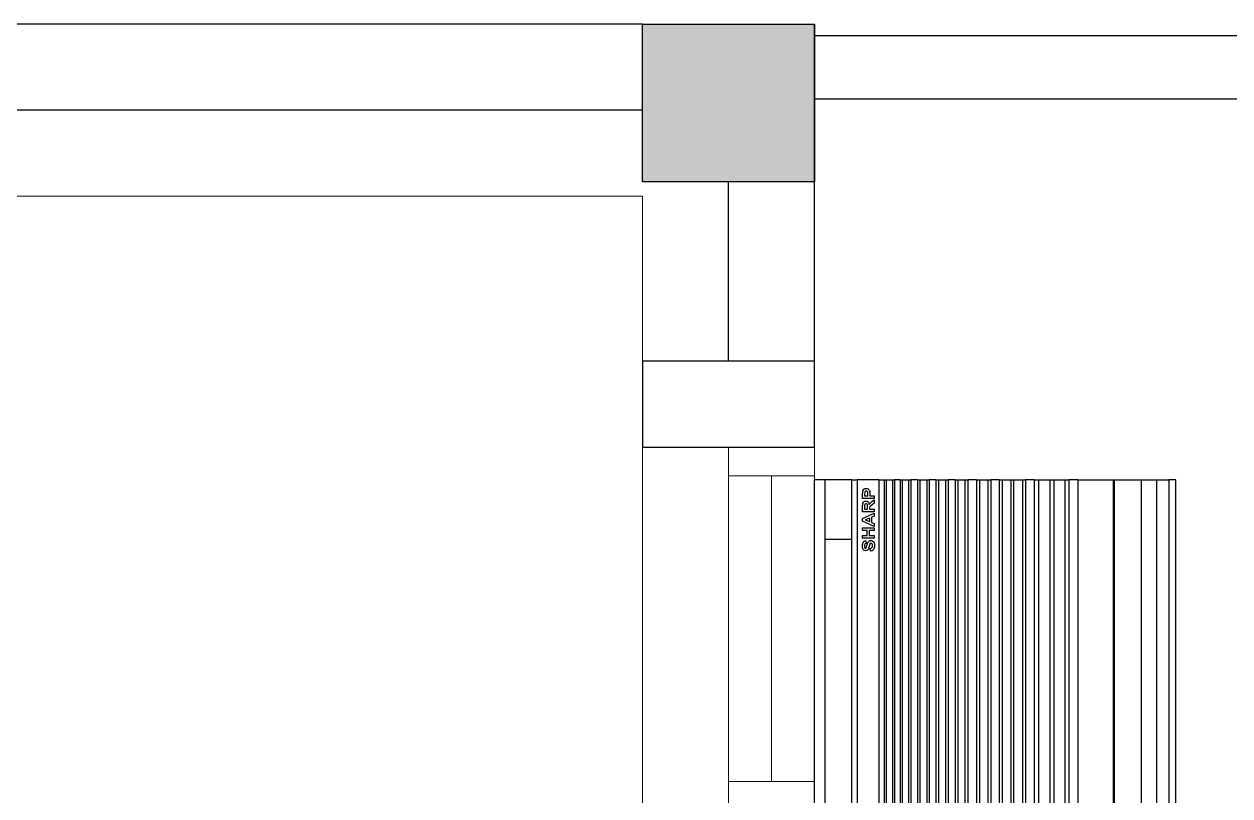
# Model space of a CAD drawing. Header units: inches. Extents: x 17074 to 430035, y 21644 to 175348.
# Drawn here: x 46332 to 48433, y 66533 to 67879 of the extents above; entities that cross this region are included whole.
import ezdxf

# ---------------------------------------------------------------- set-up
doc = ezdxf.new("R2010")
doc.units = ezdxf.units.IN
doc.header["$MEASUREMENT"] = 0
for name, color, linetype, lineweight in [('COLUMN', 8, 'Continuous', 30), ('LW', 8, 'Continuous', 20), ('wall', 8, 'Continuous', 30), ('WIN', 8, 'Continuous', 18)]:
    doc.layers.add(name, color=color, linetype=linetype, lineweight=lineweight)
doc.layers.add('Edges', color=7, linetype='Continuous')
doc.layers.add('partition', color=8, linetype='Continuous')

# ---------------------------------------------------------------- blocks, each defined once
blk = doc.blocks.new('1.0HP AIR CONDITION')
for p, q in [((305, 610.6), (305, 564.6)), ((-1478.9, 59.6), (409, 59.6)), ((409, 33.2), (-1478.9, 33.2))]:
    blk.add_line(p, q)
at = {"layer": 'Edges'}
for p, q in [((-1478.9, 629.3), (409, 629.3)), ((-1478.9, 610.6), (409, 610.6)), ((409, 610.6), (409, 629.3)), ((409, 564.6), (409, 610.6)), ((-1478.9, 564.6), (409, 564.6)), ((409, 555.3), (-1478.9, 555.3)), ((409, 564.6), (409, 555.3)), ((409, 517.3), (409, 555.3)), ((284.3, 531.9), (288.8, 532.3)), ((284.7, 530.3), (284.3, 531.9)), ((285.2, 528.9), (284.7, 530.3)), ((285.1, 540.3), (285.4, 541.8)), ((285.3, 539.1), (285.1, 540.3)), ((286.1, 527.7), (285.2, 528.9)), ((285.7, 538.1), (285.3, 539.1)), ((285.4, 541.8), (286.1, 543.2)), ((286.3, 537.1), (285.7, 538.1)), ((286.1, 543.2), (287.4, 544.4)), ((287.1, 526.7), (286.1, 527.7)), ((287.3, 536.2), (286.3, 537.1)), ((288.4, 525.9), (287.1, 526.7)), ((288.1, 535.6), (287.3, 536.2)), ((287.4, 544.4), (289, 545.2)), ((289.3, 535.1), (288.1, 535.6)), ((289.9, 525.4), (288.4, 525.9)), ((288.8, 532.3), (289.4, 530.5)), ((289, 545.2), (291.1, 545.8)), ((292.5, 534.2), (289.3, 535.1)), ((289.4, 530.5), (290.5, 529.3)), ((289.8, 541.3), (289.6, 540.6)), ((289.6, 540.6), (289.7, 539.9)), ((289.7, 539.9), (290.3, 539.3)), ((290.3, 541.8), (289.8, 541.3)), ((291.7, 525), (289.9, 525.4)), ((291.7, 542.4), (290.3, 541.8)), ((290.3, 539.3), (291.8, 538.7)), ((290.5, 529.3), (291.9, 528.6)), ((291.1, 545.8), (293.5, 545.9)), ((293.5, 542.5), (291.7, 542.4)), ((291.8, 538.7), (294.5, 538)), ((291.9, 528.6), (293.8, 528.4)), ((296.2, 533.3), (292.5, 534.2)), ((293.5, 545.9), (295.5, 545.8)), ((295.2, 542.4), (293.5, 542.5)), ((293.8, 528.4), (295.8, 528.6)), ((294.5, 538), (297.4, 537.2)), ((296.4, 541.9), (295.2, 542.4)), ((295.5, 545.8), (297.3, 545.5)), ((295.8, 528.6), (297.2, 529.2)), ((297.2, 532.9), (296.2, 533.3)), ((297.2, 541), (296.4, 541.9)), ((298.8, 525.7), (296.5, 525.1)), ((297.7, 539.6), (297.2, 541)), ((297.8, 532.4), (297.2, 532.9)), ((297.2, 529.2), (298, 530.1)), ((297.3, 545.5), (298.8, 545)), ((297.4, 537.2), (299.5, 536.5)), ((302.3, 539.8), (297.7, 539.6)), ((298.2, 531.9), (297.8, 532.4)), ((298, 530.1), (298.3, 531.2)), ((298.3, 531.2), (298.2, 531.9)), ((298.8, 545), (300, 544.3)), ((300.5, 526.6), (298.8, 525.7)), ((299.5, 536.5), (300.9, 535.6)), ((300, 544.3), (301, 543.4)), ((301.9, 527.9), (300.5, 526.6)), ((300.9, 535.6), (302, 534.4)), ((301, 543.4), (301.7, 542.3)), ((301.7, 542.3), (302.1, 541.1)), ((302.7, 529.5), (301.9, 527.9)), ((302, 534.4), (302.7, 533)), ((302.1, 541.1), (302.3, 539.8)), ((302.7, 533), (303, 531.2)), ((303, 531.2), (302.7, 529.5)), ((306.9, 525.3), (306.9, 545.6)), ((306.9, 545.6), (311.5, 545.6)), ((311.5, 525.3), (306.9, 525.3)), ((311.5, 545.6), (311.5, 537.6)), ((311.5, 537.6), (320.6, 537.6)), ((320.6, 534.2), (311.5, 534.2)), ((311.5, 534.2), (311.5, 525.3)), ((320.6, 537.6), (320.6, 545.6)), ((320.6, 545.6), (325.2, 545.6)), ((320.6, 525.3), (320.6, 534.2)), ((325.2, 525.3), (320.6, 525.3)), ((325.2, 545.6), (325.2, 525.3)), ((327.6, 525.3), (336.6, 545.6)), ((332.5, 525.3), (327.6, 525.3)), ((334.4, 529.9), (332.5, 525.3)), ((343.6, 529.9), (334.4, 529.9)), ((339, 540.9), (335.9, 533.3)), ((335.9, 533.3), (342.1, 533.3)), ((336.6, 545.6), (341.5, 545.6)), ((342.1, 533.3), (339, 540.9)), ((341.5, 545.6), (350.6, 525.3)), ((345.6, 525.3), (343.6, 529.9)), ((350.6, 525.3), (345.6, 525.3)), ((353.1, 525.3), (353.1, 545.6)), ((353.1, 545.6), (362.8, 545.6)), ((357.7, 525.3), (353.1, 525.3)), ((361.3, 542.2), (357.7, 542.2)), ((357.7, 542.2), (357.7, 537)), ((357.7, 537), (361.2, 537)), ((358.7, 533.8), (357.7, 533.8)), ((357.7, 533.8), (357.7, 525.3)), ((360, 533.7), (358.7, 533.8)), ((361, 533.5), (360, 533.7)), ((361.7, 533.2), (361, 533.5)), ((361.2, 537), (363.9, 537.1)), ((364.7, 542.1), (361.3, 542.2)), ((362.4, 532.7), (361.7, 533.2)), ((364.8, 529.7), (362.4, 532.7)), ((362.8, 545.6), (366, 545.5)), ((363.9, 537.1), (365.3, 537.3)), ((365.7, 541.8), (364.7, 542.1)), ((368.2, 525.3), (364.8, 529.7)), ((365.3, 537.3), (366, 537.6)), ((366.5, 541.3), (365.7, 541.8)), ((367.2, 534.5), (365.8, 534.3)), ((365.8, 534.3), (367.2, 533.4)), ((366, 545.5), (368.2, 545)), ((366, 537.6), (366.6, 538.1)), ((366.9, 540.6), (366.5, 541.3)), ((366.6, 538.1), (367, 538.8)), ((367.1, 539.6), (366.9, 540.6)), ((367, 538.8), (367.1, 539.6)), ((368.4, 534.9), (367.2, 534.5)), ((367.2, 533.4), (368.3, 532.6)), ((368.2, 545), (369.7, 544.3)), ((373.7, 525.3), (368.2, 525.3)), ((368.3, 532.6), (369.4, 531.3)), ((369.5, 535.5), (368.4, 534.9)), ((369.4, 531.3), (370.9, 529.3)), ((370.3, 536.1), (369.5, 535.5)), ((369.7, 544.3), (370.8, 543.1)), ((371, 536.9), (370.3, 536.1)), ((370.8, 543.1), (371.6, 541.6)), ((370.9, 529.3), (373.7, 525.3)), ((371.5, 537.8), (371, 536.9)), ((371.7, 538.8), (371.5, 537.8)), ((371.6, 541.6), (371.8, 539.9)), ((371.8, 539.9), (371.7, 538.8)), ((376.2, 525.3), (376.2, 545.6)), ((376.2, 545.6), (383.6, 545.6)), ((380.8, 525.3), (376.2, 525.3)), ((380.8, 542.2), (380.8, 536.4)), ((383.1, 542.2), (380.8, 542.2)), ((380.8, 536.4), (383.4, 536.4)), ((383.8, 533), (380.8, 533)), ((380.8, 533), (380.8, 525.3)), ((386.4, 542), (383.1, 542.2)), ((383.4, 536.4), (385.6, 536.5)), ((383.6, 545.6), (387.1, 545.5)), ((386.6, 533), (383.8, 533)), ((385.6, 536.5), (387, 536.7)), ((387.4, 541.7), (386.4, 542)), ((388.6, 533.2), (386.6, 533)), ((387, 536.7), (387.8, 537.1)), ((387.1, 545.5), (389.1, 545.3)), ((388.3, 541.1), (387.4, 541.7)), ((387.8, 537.1), (388.5, 537.7)), ((388.8, 540.3), (388.3, 541.1)), ((388.5, 537.7), (388.9, 538.5)), ((389.9, 533.6), (388.6, 533.2)), ((389, 539.3), (388.8, 540.3)), ((388.9, 538.5), (389, 539.3)), ((389.1, 545.3), (390.9, 544.6)), ((391, 534.2), (389.9, 533.6)), ((390.9, 544.6), (392.4, 543.3)), ((392.1, 535.1), (391, 534.2)), ((393, 536.2), (392.1, 535.1)), ((392.4, 543.3), (393, 542.5)), ((393, 542.5), (393.4, 541.6)), ((393.6, 537.6), (393, 536.2)), ((393.4, 541.6), (393.7, 540.5)), ((393.8, 539.4), (393.6, 537.6)), ((393.7, 540.5), (393.8, 539.4)), ((409, 517.3), (-1478.9, 517.3)), ((409, 508.2), (-1478.9, 508.2)), ((409, 504.5), (-1478.9, 504.5)), ((293.8, 524.9), (291.7, 525)), ((296.5, 525.1), (293.8, 524.9)), ((409, 517.3), (409, 508.2)), ((409, 508.2), (409, 504.5)), ((409, 504.5), (409, 493.7)), ((409, 493.7), (-1478.9, 493.7)), ((409, 489.8), (-1478.9, 489.8)), ((409, 493.7), (409, 489.8)), ((409, 480), (409, 489.8)), ((409, 480), (-1478.9, 480)), ((409, 476.4), (-1478.9, 476.4)), ((409, 465.7), (-1478.9, 465.7)), ((409, 480), (409, 476.4)), ((409, 476.4), (409, 465.7)), ((409, 465.7), (409, 461.7)), ((409, 461.7), (-1478.9, 461.7)), ((409, 450.1), (-1478.9, 450.1)), ((409, 445.7), (-1478.9, 445.7)), ((409, 450.1), (409, 461.7)), ((409, 450.1), (409, 445.7)), ((409, 445.7), (409, 433.8)), ((409, 433.8), (-1478.9, 433.8)), ((409, 429.7), (-1478.9, 429.7)), ((409, 433.8), (409, 429.7)), ((409, 417.9), (409, 429.7)), ((409, 417.9), (-1478.9, 417.9)), ((409, 413.2), (-1478.9, 413.2)), ((409, 400.9), (-1478.9, 400.9)), ((409, 417.9), (409, 413.2)), ((409, 413.2), (409, 400.9)), ((409, 400.9), (409, 396.5)), ((409, 396.5), (-1478.9, 396.5)), ((409, 384.1), (-1478.9, 384.1)), ((409, 379.7), (-1478.9, 379.7)), ((409, 384.1), (409, 396.5)), ((409, 384.1), (409, 379.7)), ((409, 379.7), (409, 367.2)), ((409, 367.2), (-1478.9, 367.2)), ((409, 362.2), (-1478.9, 362.2)), ((409, 367.2), (409, 362.2)), ((409, 347.1), (409, 362.2)), ((409, 347.1), (-1478.9, 347.1)), ((409, 341.8), (-1478.9, 341.8)), ((409, 347.1), (409, 341.8)), ((409, 341.8), (409, 327.2)), ((409, 327.2), (-1478.9, 327.2)), ((409, 322), (-1478.9, 322)), ((409, 327.2), (409, 322)), ((409, 307.5), (409, 322)), ((409, 307.5), (-1478.9, 307.5)), ((409, 302.4), (-1478.9, 302.4)), ((409, 307.5), (409, 302.4)), ((409, 302.4), (409, 287.3)), ((409, 287.3), (-1478.9, 287.3)), ((409, 282.6), (-1478.9, 282.6)), ((409, 287.3), (409, 282.6)), ((409, 282.6), (409, 266.9)), ((409, 266.9), (-1478.9, 266.9)), ((409, 261.5), (-1478.9, 261.5)), ((409, 266.9), (409, 261.5)), ((409, 246.4), (409, 261.5)), ((409, 246.4), (-1478.9, 246.4)), ((409, 239.2), (-1478.9, 239.2)), ((409, 246.4), (409, 239.2)), ((409, 239.2), (409, 219.2)), ((409, 219.2), (-1478.9, 219.2)), ((409, 212.2), (-1478.9, 212.2)), ((409, 219.2), (409, 212.2)), ((409, 212.2), (409, 193.1)), ((409, 193.1), (-1478.9, 193.1)), ((409, 193.1), (409, 186.1)), ((409, 186.1), (-1478.9, 186.1)), ((409, 170.5), (-1478.9, 170.5)), ((409, 170.5), (409, 186.1)), ((409, 170.5), (409, 108.8)), ((409, 108.8), (-1478.9, 108.8)), ((409, 107.1), (-1478.9, 107.1)), ((409, 108.8), (409, 107.1)), ((409, 107.1), (409, 12.2)), ((-1478.9, 0), (409, 0)), ((269.6, 12.2), (-1350.3, 12.2)), ((270.7, 12.2), (269.6, 12.2)), ((409, 12.2), (270.7, 12.2)), ((409, 0), (409, 12.2))]:
    blk.add_line(p, q, dxfattribs=at)

msp = doc.modelspace()

# ---------------------------------------------------------------- hatches: boundary and pattern name
at = {"layer": 'COLUMN'}
msp.add_hatch(color=256, dxfattribs=at).paths.add_polyline_path([(47409.3, 67878.6), (47709.3, 67878.6), (47709.3, 67603.6), (47409.3, 67603.6)])

# ---------------------------------------------------------------- linework, layer by layer
msp.add_lwpolyline([(47409.3, 67878.6), (47709.3, 67878.6), (47709.3, 67603.6), (47409.3, 67603.6)], close=True, dxfattribs=at)
at = {"layer": 'LW'}
for p, q in [((47409.3, 67578.6), (46234.3, 67578.6)), ((47409.3, 67291.1), (47409.3, 67578.6)), ((47409.3, 65341.1), (47409.3, 67141.1))]:
    msp.add_line(p, q, dxfattribs=at)
at = {"layer": 'partition'}
for p, q in [((47709.3, 67858.6), (51689.3, 67858.6)), ((47709.3, 67748.6), (51689.3, 67748.6))]:
    msp.add_line(p, q, dxfattribs=at)
at = {"layer": 'wall'}
for p, q in [((47409.3, 67878.6), (45559.3, 67878.6)), ((47709.3, 67141.1), (47709.3, 67878.6)), ((47409.3, 67728.6), (45559.3, 67728.6)), ((47559.3, 67291.1), (47559.3, 67603.6))]:
    msp.add_line(p, q, dxfattribs=at)
msp.add_lwpolyline([(47709.3, 67141.1), (47709.3, 67291.1), (47409.3, 67291.1), (47409.3, 67141.1)], close=True, dxfattribs=at)
at = {"layer": 'WIN'}
for p, q in [((47709.3, 67603.6), (47709.3, 67878.6)), ((47709.3, 67141.1), (47709.3, 65341.1)), ((47559.3, 67116.1), (47559.3, 65366.1)), ((47634.3, 66557.8), (47634.3, 67091.1))]:
    msp.add_line(p, q, dxfattribs=at)
for points in [[(47559.3, 67091.1), (47559.3, 67141.1), (47709.3, 67141.1), (47709.3, 67091.1)], [(47559.3, 66507.8), (47559.3, 66557.8), (47709.3, 66557.8), (47709.3, 66507.8)]]:
    msp.add_lwpolyline(points, close=True, dxfattribs=at)

# ---------------------------------------------------------------- block references
at = {"rotation": 90}
msp.add_blockref('1.0HP AIR CONDITION', (48338.6, 66675.2), dxfattribs=at)

doc.saveas('drawing.dxf')
